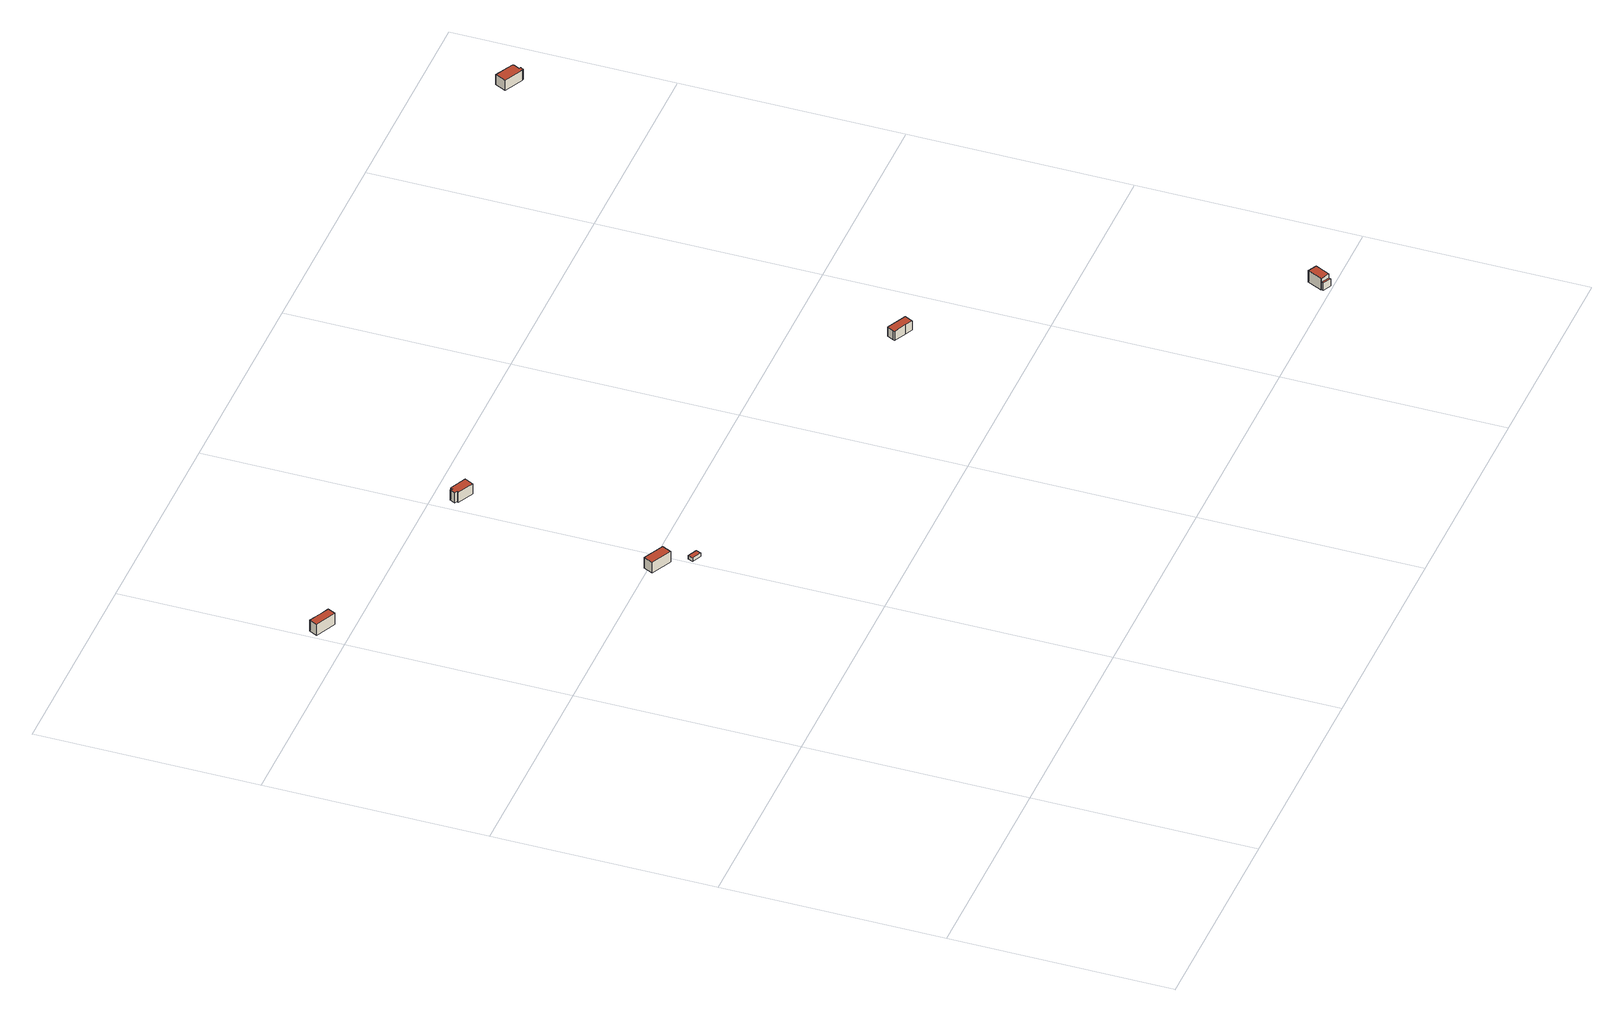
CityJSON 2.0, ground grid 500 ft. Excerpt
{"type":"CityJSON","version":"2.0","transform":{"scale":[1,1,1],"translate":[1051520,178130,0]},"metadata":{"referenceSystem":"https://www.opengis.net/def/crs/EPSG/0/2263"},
"CityObjects":{
"building1":{"type":"Building","attributes":{"name":"Bldg_3210002754","BIN":"4535935"},"geometry":[{"type":"MultiSurface","lod":"2","boundaries":[[[0,1,2,3,4,5,6]],[[7,8,9,10,11,12,13]],[[6,5,13,12]],[[0,6,12,11]],[[1,0,11,10]],[[2,1,10,9]],[[3,2,9,8]],[[4,3,8,7]],[[5,4,7,13]]],"semantics":{"surfaces":[{"type":"RoofSurface","BIN":"4535935"},{"type":"GroundSurface"},{"type":"WallSurface"}],"values":[0,1,2,2,2,2,2,2,2]}}]},
"building2":{"type":"Building","attributes":{"name":"Bldg_3210008142","BIN":"4291276"},"geometry":[{"type":"MultiSurface","lod":"2","boundaries":[[[14,15,16,17]],[[18,19,20,21]],[[18,21,17,16]],[[19,18,16,15]],[[20,19,15,14]],[[21,20,14,17]]],"semantics":{"surfaces":[{"type":"GroundSurface"},{"type":"RoofSurface","BIN":"4291276"},{"type":"WallSurface"}],"values":[0,1,2,2,2,2]}}]},
"building3":{"type":"Building","attributes":{"name":"Bldg_3511002229","BIN":"4575199"},"geometry":[{"type":"MultiSurface","lod":"2","boundaries":[[[22,23,24,25]],[[26,27,28,29]],[[26,29,25,24]],[[27,26,24,23]],[[28,27,23,22]],[[29,28,22,25]]],"semantics":{"surfaces":[{"type":"GroundSurface"},{"type":"RoofSurface","BIN":"4575199"},{"type":"WallSurface"}],"values":[0,1,2,2,2,2]}}]},
"building4":{"type":"Building","attributes":{"name":"Bldg_3210016112","BIN":"4286384"},"geometry":[{"type":"MultiSurface","lod":"2","boundaries":[[[30,31,32,33,34,35,36,37]],[[38,39,40,41,42,43,44,45]],[[31,30,45,44]],[[32,31,44,43]],[[33,32,43,42]],[[34,33,42,41]],[[35,34,41,40]],[[36,35,40,39]],[[37,36,39,38]],[[30,37,38,45]]],"semantics":{"surfaces":[{"type":"RoofSurface","BIN":"4286384"},{"type":"GroundSurface"},{"type":"WallSurface"}],"values":[0,1,2,2,2,2,2,2,2,2]}}]},
"building5":{"type":"Building","attributes":{"name":"Bldg_3210011849","BIN":"4452122"},"geometry":[{"type":"MultiSurface","lod":"2","boundaries":[[[46,47,48,49,50,51,52]],[[53,54,55,56,57,58,59]],[[50,49,59,58]],[[51,50,58,57]],[[52,51,57,56]],[[46,52,56,55]],[[47,46,55,54]],[[48,47,54,53]],[[49,48,53,59]]],"semantics":{"surfaces":[{"type":"RoofSurface","BIN":"4452122"},{"type":"GroundSurface"},{"type":"WallSurface"}],"values":[0,1,2,2,2,2,2,2,2]}}]},
"building6":{"type":"Building","attributes":{"name":"Bldg_3210010813","BIN":"4430519"},"geometry":[{"type":"MultiSurface","lod":"2","boundaries":[[[60,61,62,63]],[[64,65,66,67,68]],[[69,70,71,72,73,74,75]],[[63,67,66,60]],[[61,60,75,74]],[[62,61,74,73]],[[63,62,73,72]],[[68,67,72,71]],[[64,68,71,70]],[[65,64,70,69]],[[66,65,69,75]]],"semantics":{"surfaces":[{"type":"RoofSurface","BIN":"4430519"},{"type":"GroundSurface"},{"type":"WallSurface"}],"values":[0,0,1,2,2,2,2,2,2,2,2]}}]},
"building7":{"type":"Building","attributes":{"name":"Bldg_3210016163","BIN":"4286939"},"geometry":[{"type":"MultiSurface","lod":"2","boundaries":[[[76,77,78,79,80,81,82,83,84,85]],[[86,87,88,89,90,91,92,93,94,95]],[[82,81,95,94]],[[83,82,94,93]],[[84,83,93,92]],[[85,84,92,91]],[[76,85,91,90]],[[77,76,90,89]],[[78,77,89,88]],[[79,78,88,87]],[[80,79,87,86]],[[81,80,86,95]]],"semantics":{"surfaces":[{"type":"RoofSurface","BIN":"4286939"},{"type":"GroundSurface"},{"type":"WallSurface"}],"values":[0,1,2,2,2,2,2,2,2,2,2,2]}}]}
},
"vertices":[
[41,1569,37],[18,1580,37],[16,1581,37],[7,1563,37],[54,1540,37],[55,1541,37],[63,1558,37],[54,1540,8],[7,1563,8],[16,1581,8],[18,1580,8],[41,1569,8],[63,1558,8],[55,1541,8],
[485,963,10],[438,986,10],[448,1007,10],[495,984,10],[448,1007,37],[438,986,37],[485,963,37],[495,984,37],
[523,911,10],[502,921,10],[507,932,10],[528,922,10],[507,932,19],[502,921,19],[523,911,19],[528,922,19],
[530,1460,38],[527,1455,38],[522,1458,38],[516,1446,38],[522,1443,38],[520,1440,38],[558,1422,38],[568,1442,38],[568,1442,12],[558,1422,12],[520,1440,12],[522,1443,12],[516,1446,12],[522,1458,12],[527,1455,12],[530,1460,12],
[1348,802,34],[1341,789,34],[1339,784,34],[1368,770,34],[1384,762,34],[1392,778,34],[1393,780,34],[1339,784,10],[1341,789,10],[1348,802,10],[1393,780,10],[1392,778,10],[1384,762,10],[1368,770,10],
[1806,20,24],[1804,15,24],[1823,6,24],[1825,11,24],[1821,54,34],[1805,20,34],[1806,20,34],[1825,11,34],[1841,44,34],[1805,20,5],[1821,54,5],[1841,44,5],[1825,11,5],[1823,6,5],[1804,15,5],[1806,20,5],
[1855,1844,43],[1843,1819,43],[1886,1798,43],[1886,1800,43],[1891,1797,43],[1895,1804,43],[1891,1806,43],[1898,1820,43],[1897,1820,43],[1898,1823,43],[1891,1797,17],[1886,1800,17],[1886,1798,17],[1843,1819,17],[1855,1844,17],[1898,1823,17],[1897,1820,17],[1898,1820,17],[1891,1806,17],[1895,1804,17]
]}
